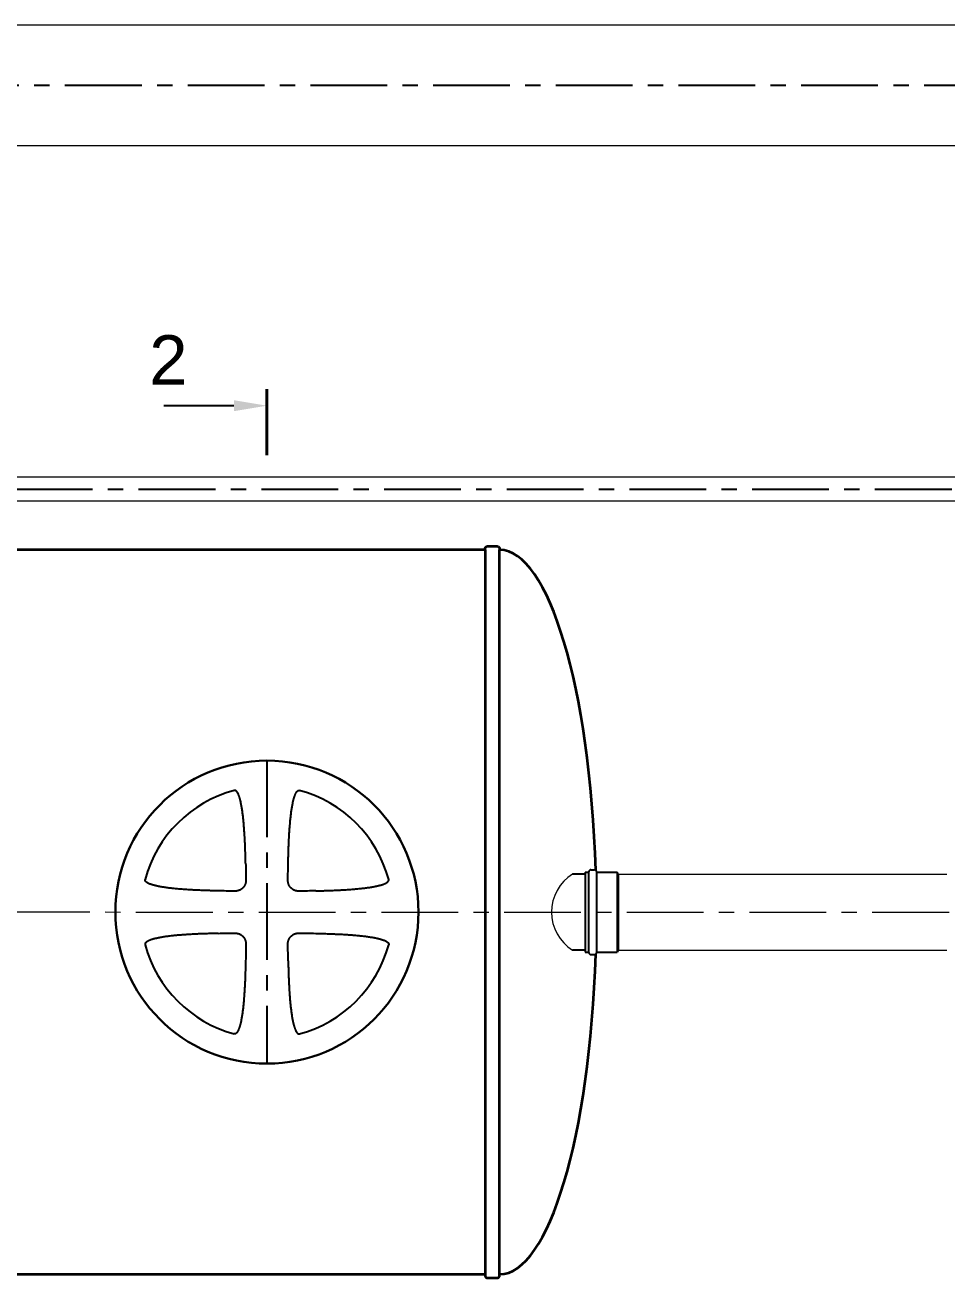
# Model space of a CAD drawing. Header units: millimetres. Extents: x 20530103 to 31271019, y 32092698 to 33532929.
# Drawn here: x 26736522 to 26740338, y 33085214 to 33090403 of the extents above; entities that cross this region are included whole.
import ezdxf

# ---------------------------------------------------------------- set-up
doc = ezdxf.new("R2010")
doc.units = ezdxf.units.MM
doc.linetypes.add('осевая', pattern=[50.8, 31.75, -6.35, 6.35, -6.35])
doc.layers.add('Mitat', color=1, linetype='Continuous')
doc.layers.add('Системный слой', color=7, linetype='Continuous')
doc.styles.add('GOST 2.304', font='GOST.TTF')

msp = doc.modelspace()

# ---------------------------------------------------------------- linework, layer by layer
at = {"lineweight": 20}
for p, q in [((26755909.773, 33090402.5854), (26728975.6625, 33090402.5854)), ((26755909.773, 33089902.5854), (26728975.6625, 33089902.5854)), ((26751719.3782, 33088530.1285), (26732424.9165, 33088530.1595)), ((26751719.3486, 33088430.1966), (26732425.0641, 33088430.1738)), ((26738977.4199, 33086886.4058), (26740337.7696, 33086886.4058)), ((26738977.4199, 33086571.4058), (26740337.7696, 33086571.4058))]:
    msp.add_line(p, q, dxfattribs=at)
at = {"color": 1, "linetype": 'осевая', "lineweight": 25, "ltscale": 10}
for p, q in [((26756817.1407, 33090152.5854), (26727989.6204, 33090152.5854)), ((26732420.6185, 33088480.1607), (26751719.3486, 33088480.1326)), ((26737523.5259, 33087356.2827), (26737523.5259, 33086101.5338))]:
    msp.add_line(p, q, dxfattribs=at)
at = {"color": 1, "lineweight": 40}
msp.add_line((26737523.5259, 33088894.4812), (26737523.5259, 33088621.4812), dxfattribs=at)
at = {"color": 7, "lineweight": 25}
for p, q in [((26738840.9743, 33086886.4058), (26738788.7611, 33086886.4058)), ((26738840.9743, 33086894.1058), (26738840.9743, 33086563.7058)), ((26738840.9743, 33086894.1058), (26738855.9743, 33086894.1058)), ((26738855.9743, 33086562.1058), (26738855.9743, 33086895.7058)), ((26738864.6743, 33086904.4058), (26738879.9743, 33086904.4058)), ((26738888.6743, 33086562.1058), (26738888.6743, 33086895.7058)), ((26738888.6743, 33086894.1058), (26738972.9743, 33086894.1058)), ((26738977.4199, 33086886.4058), (26738972.9743, 33086894.1058)), ((26738840.9743, 33086571.4058), (26738788.7611, 33086571.4058)), ((26738840.9743, 33086563.7058), (26738855.9743, 33086563.7058)), ((26738888.6743, 33086563.7058), (26738972.9743, 33086563.7058)), ((26738977.4199, 33086571.4058), (26738972.9743, 33086563.7058)), ((26738864.6743, 33086553.4058), (26738879.9743, 33086553.4058))]:
    msp.add_line(p, q, dxfattribs=at)
at = {"color": 1, "linetype": 'осевая', "lineweight": 15, "ltscale": 10}
msp.add_line((26730885.6511, 33086730.2915), (26750395.7849, 33086727.4494), dxfattribs=at)
at = {"color": 1, "linetype": 'ByBlock', "lineweight": -2}
msp.add_lwpolyline([(26737387.0259, 33088826.2312), (26737097.569, 33088826.2312)], dxfattribs=at)
at = {"lineweight": 35}
for points in [[(26738426.9162, 33088228.9058), (26731345.133, 33088228.9058)], [(26738426.9162, 33088228.9058), (26738426.9162, 33085228.9058)], [(26738486.9162, 33085228.9058), (26738486.9162, 33088228.9058)], [(26731345.133, 33085228.9058), (26738426.9162, 33085228.9058)]]:
    msp.add_lwpolyline(points, dxfattribs=at)
for points in [[(26738426.9162, 33088228.9074), (26738426.9162, 33088233.9074, -0.414213562), (26738436.9162, 33088243.9074), (26738476.9162, 33088243.9074)], [(26738476.9162, 33088243.9074, -0.414213562), (26738486.9162, 33088233.9074), (26738486.9162, 33088228.9058)], [(26738426.9162, 33085228.9042), (26738426.9162, 33085223.9042, 0.414213562), (26738436.9162, 33085213.9042), (26738476.9162, 33085213.9042)], [(26738476.9162, 33085213.9042, 0.414213562), (26738486.9162, 33085223.9042), (26738486.9162, 33085228.9058)]]:
    msp.add_lwpolyline(points, format="xyb", dxfattribs=at)
at = {"lineweight": 20}
msp.add_arc((26738887.2492, 33086728.9058), 185.7583, 122.018598, 237.981402, dxfattribs=at)
at = {"color": 7, "lineweight": 25}
for centre, start, end in [((26738864.6743, 33086895.7058), 90, 180), ((26738879.9743, 33086895.7058), 0, 90), ((26738864.6743, 33086562.1058), 180, 270), ((26738879.9743, 33086562.1058), 270, 0)]:
    msp.add_arc(centre, 8.7, start, end, dxfattribs=at)
at = {"lineweight": 35}
for start_param, end_param in [(4.828730815, 6.283185307), (3.141592654, 4.596047146)]:
    msp.add_ellipse((26738486.9162, 33086728.9058), major_axis=(0, 1500), ratio=0.266978845, start_param=start_param, end_param=end_param, dxfattribs=at)
at = {"color": 1, "lineweight": 25}
msp.add_solid([(26737387.0259, 33088848.9812), (26737523.5259, 33088826.2312), (26737387.0259, 33088803.4812)], dxfattribs=at)
at = {"layer": 'Mitat', "color": 7, "lineweight": 25}
for p, q in [((26738972.9743, 33086894.1058), (26738972.9743, 33086563.7058)), ((26738977.4199, 33086886.4058), (26738977.4199, 33086571.4058))]:
    msp.add_line(p, q, dxfattribs=at)
at = {"layer": 'Системный слой', "color": 7, "lineweight": 30}
msp.add_circle((26737523.5259, 33086728.9082), 627.3744, dxfattribs=at)
at = {"layer": 'Системный слой', "color": 7, "lineweight": 25}
for start, end in [(104.9942803, 165.0057197), (14.9942803, 75.0057197), (194.9942803, 255.0057197), (284.9942803, 345.0057197)]:
    msp.add_arc((26737523.5259, 33086728.9082), 521.8345, start, end, dxfattribs=at)
at = {"layer": 'Системный слой', "color": 7, "lineweight": 25, "extrusion": (0, 0, -1)}
for centre, major_axis, start_param, end_param in [((26736347.6623, 33086728.9082), (0, -3187.0365), -1.634238642, -1.612784394), ((26738699.3894, 33086728.9082), (0, 3187.0365), -1.52880826, -1.507354011), ((26737523.5259, 33087904.7717), (-3187.0365, 0), -1.52880826, -1.507354011), ((26737523.5259, 33087904.7717), (-3187.0365, 0), -1.634238642, -1.612784394), ((26737523.5259, 33085553.0447), (3187.0365, 0), -1.634238642, -1.612784394), ((26737523.5259, 33085553.0447), (3187.0365, 0), -1.52880826, -1.507354011), ((26736347.6623, 33086728.9082), (0, -3187.0365), -1.52880826, -1.507354011), ((26738699.3894, 33086728.9082), (0, 3187.0365), -1.634238642, -1.612784394)]:
    msp.add_ellipse(centre, major_axis=major_axis, ratio=0.342020143, start_param=start_param, end_param=end_param, dxfattribs=at)
at = {"layer": 'Системный слой', "color": 7, "lineweight": 25}
for points, knots in [([(26737435.5001, 33086930.9656), (26737435.3827, 33086936.3697), (26737435.1282, 33086947.2921), (26737434.6817, 33086963.8919), (26737434.2434, 33086978.0055), (26737433.8416, 33086989.5894), (26737433.5084, 33086998.5085), (26737433.1004, 33087008.6393), (26737432.602, 33087019.9723), (26737431.9891, 33087032.5438), (26737431.3575, 33087044.2145), (26737430.7205, 33087054.9387), (26737430.0941, 33087064.6667), (26737429.4136, 33087074.4111), (26737428.6781, 33087084.1118), (26737427.8873, 33087093.716), (26737427.0437, 33087103.1504), (26737426.1433, 33087112.4224), (26737425.1892, 33087121.4664), (26737424.1778, 33087130.289), (26737423.1145, 33087138.8245), (26737421.9876, 33087147.144), (26737420.8043, 33087155.1674), (26737419.5646, 33087162.8774), (26737418.2968, 33087170.1071), (26737416.9942, 33087176.9197), (26737415.6822, 33087183.2111), (26737414.3547, 33087189.045), (26737413.0462, 33087194.3187), (26737411.7268, 33087199.1969), (26737410.4134, 33087203.6443), (26737409.0968, 33087207.7151), (26737407.8368, 33087211.2717), (26737406.6176, 33087214.4168), (26737405.4766, 33087217.1083), (26737404.3943, 33087219.4431), (26737403.4155, 33087221.3809), (26737402.493, 33087223.062), (26737401.6295, 33087224.5113), (26737400.7998, 33087225.7902), (26737400.0478, 33087226.8559), (26737399.3581, 33087227.7574), (26737398.748, 33087228.4952), (26737398.1965, 33087229.1139), (26737397.7186, 33087229.6141), (26737397.2801, 33087230.0442), (26737396.8721, 33087230.4198), (26737396.4766, 33087230.7607), (26737396.1059, 33087231.0597), (26737395.7554, 33087231.3245), (26737395.4207, 33087231.5613), (26737395.0853, 33087231.7829), (26737394.7027, 33087232.0174), (26737394.2663, 33087232.2599), (26737393.7764, 33087232.4989), (26737393.2776, 33087232.7079), (26737392.7086, 33087232.9068), (26737392.0073, 33087233.0934), (26737391.189, 33087233.2213), (26737390.4056, 33087233.2499), (26737389.6265, 33087233.2011), (26737389.0252, 33087233.1028), (26737388.6223, 33087233.0037), (26737388.5155, 33087232.9751)], [0, 0, 0, 0, 3.294371593, 6.658591543, 10.121592742, 11.902893978, 13.727107621, 15.565805849, 18.089199056, 20.650882172, 23.250738132, 25.227924631, 27.214477482, 29.207844676, 31.198515859, 33.161938964, 35.100748787, 36.992852426, 38.863010201, 40.668912645, 42.432709704, 44.134311819, 45.815956245, 47.406319509, 48.925529492, 50.321905425, 51.666805829, 52.875385207, 53.998684122, 55.003566013, 55.973887457, 56.834853186, 57.62025208, 58.285214561, 58.906539433, 59.421026718, 59.87309663, 60.246258994, 60.602155426, 60.908040864, 61.180306665, 61.401463481, 61.604047946, 61.767516676, 61.910185432, 62.028901262, 62.144789761, 62.250718136, 62.349589011, 62.437155671, 62.520316699, 62.60098611, 62.683376543, 62.794473772, 62.904935231, 63.013803366, 63.122506405, 63.271682214, 63.457840141, 63.633238455, 63.754365664, 63.934896432, 64, 64, 64, 64]), ([(26737611.5516, 33086930.9656), (26737611.669, 33086936.3707), (26737611.9237, 33086947.2998), (26737612.3707, 33086963.9186), (26737612.81, 33086978.0595), (26737613.2132, 33086989.6773), (26737613.548, 33086998.6311), (26737613.9156, 33087007.7476), (26737614.3179, 33087016.9975), (26737614.7606, 33087026.4195), (26737615.2456, 33087035.9642), (26737615.7769, 33087045.6212), (26737616.3561, 33087055.3413), (26737616.9875, 33087065.1137), (26737617.6736, 33087074.8989), (26737618.4149, 33087084.6347), (26737619.2118, 33087094.2683), (26737620.0615, 33087103.7244), (26737620.9682, 33087113.0121), (26737621.9285, 33087122.0656), (26737622.9463, 33087130.8935), (26737624.016, 33087139.4298), (26737625.1496, 33087147.7477), (26737626.34, 33087155.7673), (26737627.5871, 33087163.4714), (26737628.8622, 33087170.6917), (26737630.172, 33087177.4914), (26737631.4904, 33087183.765), (26737632.8236, 33087189.5759), (26737634.1358, 33087194.8199), (26737635.4573, 33087199.6632), (26737636.7706, 33087204.0702), (26737638.0849, 33087208.0969), (26737639.3393, 33087211.6056), (26737640.5501, 33087214.701), (26737641.6799, 33087217.3432), (26737642.749, 33087219.631), (26737643.7132, 33087221.5261), (26737644.6203, 33087223.1689), (26737645.469, 33087224.5858), (26737646.285, 33087225.8385), (26737647.0259, 33087226.8855), (26737647.7067, 33087227.7736), (26737648.3105, 33087228.503), (26737648.8578, 33087229.1166), (26737649.3338, 33087229.6148), (26737649.7716, 33087230.0442), (26737650.1796, 33087230.4198), (26737650.5751, 33087230.7607), (26737650.9458, 33087231.0597), (26737651.2963, 33087231.3245), (26737651.631, 33087231.5613), (26737651.9664, 33087231.7829), (26737652.349, 33087232.0174), (26737652.7854, 33087232.2599), (26737653.2753, 33087232.4989), (26737653.7741, 33087232.7079), (26737654.3431, 33087232.9068), (26737655.0444, 33087233.0934), (26737655.8627, 33087233.2213), (26737656.6461, 33087233.2499), (26737657.4252, 33087233.2011), (26737658.0265, 33087233.1028), (26737658.4294, 33087233.0037), (26737658.5362, 33087232.9751)], [0, 0, 0, 0, 3.346521523, 6.766848111, 10.291529456, 12.106470403, 13.966728464, 15.842272064, 17.760328852, 19.705723419, 21.69055137, 23.687494739, 25.705597318, 27.732687694, 29.765616249, 31.795275715, 33.795524463, 35.769580702, 37.694348858, 39.596138923, 41.431300907, 43.222956688, 44.950627594, 46.657892926, 48.271860481, 49.813092722, 51.228677476, 52.591624534, 53.814670765, 54.950110731, 55.963708116, 56.941680685, 57.807328827, 58.595452265, 59.260387204, 59.880783117, 60.393123522, 60.842570583, 61.213061508, 61.566814526, 61.871519207, 62.143339222, 62.364995754, 62.568380645, 62.733224655, 62.877533629, 62.998105508, 63.115804117, 63.223385704, 63.323799493, 63.412733256, 63.497193458, 63.579124045, 63.662802909, 63.775637351, 63.887825457, 63.998394772, 64.108795928, 64.260302258, 64.449368862, 64.627507815, 64.750527631, 64.933879172, 65, 65, 65, 65]), ([(26737321.4685, 33086816.934), (26737316.3413, 33086817.0454), (26737305.9608, 33086817.2865), (26737292.9055, 33086817.6339), (26737280.6037, 33086817.9972), (26737267.4067, 33086818.4231), (26737250.2571, 33086819.0544), (26737232.0419, 33086819.8403), (26737216.1255, 33086820.6385), (26737203.2987, 33086821.361), (26737192.6854, 33086822.0162), (26737182.6947, 33086822.6875), (26737173.0485, 33086823.3903), (26737163.4705, 33086824.1475), (26737154.0215, 33086824.9582), (26737144.7018, 33086825.8261), (26737135.5724, 33086826.7493), (26737126.6343, 33086827.7312), (26737117.9487, 33086828.7679), (26737109.4568, 33086829.87), (26737101.2413, 33086831.0308), (26737093.3263, 33086832.2499), (26737085.876, 33086833.5014), (26737078.8318, 33086834.7914), (26737072.2993, 33086836.096), (26737066.2192, 33086837.4211), (26737060.6957, 33086838.7336), (26737055.5668, 33086840.0623), (26737050.8727, 33086841.3904), (26737046.5628, 33086842.726), (26737042.7803, 33086844.0101), (26737039.4219, 33086845.2582), (26737036.5345, 33086846.4323), (26737034.0204, 33086847.5511), (26737031.9251, 33086848.568), (26737030.1032, 33086849.53), (26737028.5314, 33086850.4324), (26737027.1464, 33086851.2996), (26737025.9947, 33086852.085), (26737025.0225, 33086852.8048), (26737024.2285, 33086853.4411), (26737023.5635, 33086854.0161), (26737023.0272, 33086854.5138), (26737022.5663, 33086854.9705), (26737022.1634, 33086855.3965), (26737021.7969, 33086855.8109), (26737021.4747, 33086856.2008), (26737021.1891, 33086856.5707), (26737020.9342, 33086856.924), (26737020.6967, 33086857.2776), (26737020.4478, 33086857.6778), (26737020.1929, 33086858.1314), (26737019.9443, 33086858.637), (26737019.7297, 33086859.1469), (26737019.5281, 33086859.7225), (26737019.3408, 33086860.426), (26737019.2128, 33086861.2451), (26737019.1842, 33086862.0285), (26737019.233, 33086862.8076), (26737019.3313, 33086863.4089), (26737019.4304, 33086863.8118), (26737019.459, 33086863.9186)], [0, 0, 0, 0, 3.027650468, 6.130094995, 7.711356257, 10.29572092, 13.929306235, 17.85218495, 21.075847564, 23.356555589, 25.454567181, 27.369742625, 29.28457001, 31.181263092, 33.060102395, 34.9034142, 36.729230748, 38.501690757, 40.23857242, 41.92187162, 43.587415304, 45.168284004, 46.68244492, 48.080640478, 49.429669018, 50.648001517, 51.784220094, 52.805921168, 53.793742901, 54.673451645, 55.478236634, 56.16329273, 56.804669619, 57.338102874, 57.808295994, 58.19735665, 58.567881964, 58.885924914, 59.167818492, 59.395947779, 59.604956454, 59.772793989, 59.918929675, 60.040332083, 60.158922171, 60.267662997, 60.369344164, 60.459616107, 60.545401758, 60.628156765, 60.712315906, 60.824376076, 60.935003164, 61.043224388, 61.1494624, 61.294441349, 61.47478319, 61.644699639, 61.762041656, 61.936931263, 62, 62, 62, 62]), ([(26737436.7323, 33086862.6864), (26737436.7445, 33086861.8397), (26737436.7286, 33086860.1645), (26737436.5837, 33086857.6565), (26737436.317, 33086855.1626), (26737435.9222, 33086852.667), (26737435.3965, 33086850.1831), (26737434.7401, 33086847.7297), (26737433.9556, 33086845.3235), (26737433.048, 33086842.9806), (26737432.0249, 33086840.7161), (26737430.8957, 33086838.5429), (26737429.6702, 33086836.4693), (26737428.3551, 33086834.4965), (26737426.9636, 33086832.6346), (26737425.5124, 33086830.8935), (26737424.0285, 33086829.2888), (26737422.5257, 33086827.8175), (26737421.0177, 33086826.4753), (26737419.3736, 33086825.1415), (26737417.6878, 33086823.9079), (26737415.9215, 33086822.7446), (26737414.3285, 33086821.7953), (26737412.4885, 33086820.7982), (26737410.3483, 33086819.7668), (26737407.8295, 33086818.7366), (26737405.2728, 33086817.8649), (26737403.0945, 33086817.2551), (26737400.7952, 33086816.7173), (26737398.221, 33086816.2398), (26737395.2582, 33086815.8829), (26737392.3838, 33086815.7074), (26737390.6244, 33086815.6892), (26737389.7477, 33086815.7018)], [0, 0, 0, 0, 1.160826542, 2.293622235, 3.435630275, 4.588755852, 5.746246171, 6.905347908, 8.06046894, 9.206890964, 10.341223549, 11.457239469, 12.554235135, 13.633163251, 14.697615427, 15.730559355, 16.730574568, 17.684561251, 18.60488317, 19.490060894, 20.578622657, 21.45991575, 22.381037453, 23.113318507, 24.320591035, 25.627436737, 26.832375655, 28.012840773, 28.720001051, 30.061885846, 31.592299148, 32.799070777, 34, 34, 34, 34]), ([(26737657.304, 33086815.7018), (26737656.4573, 33086815.6896), (26737654.7821, 33086815.7055), (26737652.2741, 33086815.8504), (26737649.7802, 33086816.1171), (26737647.2846, 33086816.5119), (26737644.8007, 33086817.0376), (26737642.3473, 33086817.694), (26737639.9411, 33086818.4785), (26737637.5982, 33086819.3861), (26737635.3337, 33086820.4092), (26737633.1605, 33086821.5384), (26737631.0869, 33086822.7639), (26737629.1141, 33086824.079), (26737627.2522, 33086825.4705), (26737625.5111, 33086826.9217), (26737623.9064, 33086828.4056), (26737622.4351, 33086829.9083), (26737621.0929, 33086831.4164), (26737619.7591, 33086833.0605), (26737618.5255, 33086834.7462), (26737617.3622, 33086836.5126), (26737616.4129, 33086838.1056), (26737615.4158, 33086839.9456), (26737614.3844, 33086842.0858), (26737613.3542, 33086844.6046), (26737612.4825, 33086847.1613), (26737611.8727, 33086849.3396), (26737611.3349, 33086851.6389), (26737610.8575, 33086854.2131), (26737610.5005, 33086857.1759), (26737610.325, 33086860.0503), (26737610.3068, 33086861.8097), (26737610.3194, 33086862.6864)], [0, 0, 0, 0, 1.160826542, 2.293622235, 3.435630275, 4.588755852, 5.746246171, 6.905347908, 8.06046894, 9.206890964, 10.341223549, 11.457239469, 12.554235135, 13.633163251, 14.697615427, 15.730559355, 16.730574568, 17.684561251, 18.60488317, 19.490060894, 20.578622657, 21.45991575, 22.381037453, 23.113318507, 24.320591035, 25.627436737, 26.832375655, 28.012840773, 28.720001051, 30.061885846, 31.592299148, 32.799070777, 34, 34, 34, 34]), ([(26737725.5832, 33086816.934), (26737730.8297, 33086817.048), (26737741.4473, 33086817.2949), (26737754.7979, 33086817.6519), (26737767.3632, 33086818.0254), (26737780.8182, 33086818.4635), (26737798.2795, 33086819.1133), (26737816.7995, 33086819.9232), (26737832.9543, 33086820.7464), (26737845.9432, 33086821.4909), (26737856.6594, 33086822.165), (26737866.7273, 33086822.8548), (26737876.4278, 33086823.576), (26737886.0449, 33086824.3524), (26737895.512, 33086825.1823), (26737904.8329, 33086826.0696), (26737913.9451, 33086827.012), (26737922.8518, 33086828.0131), (26737931.4904, 33086829.0684), (26737939.9254, 33086830.1892), (26737948.0753, 33086831.3688), (26737955.9181, 33086832.6069), (26737963.2869, 33086833.8761), (26737970.242, 33086835.183), (26737976.6763, 33086836.5025), (26737982.6505, 33086837.8404), (26737988.059, 33086839.1619), (26737993.0666, 33086840.4968), (26737997.6345, 33086841.8276), (26738001.8161, 33086843.163), (26738005.4697, 33086844.4422), (26738008.7006, 33086845.6813), (26738011.4648, 33086846.8418), (26738013.8616, 33086847.9434), (26738015.8489, 33086848.9397), (26738017.571, 33086849.8787), (26738019.0531, 33086850.7572), (26738020.3586, 33086851.6008), (26738021.4435, 33086852.364), (26738022.3585, 33086853.0627), (26738023.1048, 33086853.6791), (26738023.7287, 33086854.2349), (26738024.2311, 33086854.7148), (26738024.6618, 33086855.154), (26738025.0374, 33086855.562), (26738025.3784, 33086855.9575), (26738025.6774, 33086856.3282), (26738025.9421, 33086856.6787), (26738026.1789, 33086857.0134), (26738026.4005, 33086857.3488), (26738026.635, 33086857.7314), (26738026.8775, 33086858.1678), (26738027.1165, 33086858.6577), (26738027.3255, 33086859.1565), (26738027.5244, 33086859.7255), (26738027.711, 33086860.4268), (26738027.8389, 33086861.2451), (26738027.8675, 33086862.0285), (26738027.8188, 33086862.8076), (26738027.7204, 33086863.4089), (26738027.6213, 33086863.8118), (26738027.5927, 33086863.9186)], [0, 0, 0, 0, 3.098261334, 6.270257389, 7.885873744, 10.522157945, 14.222087947, 18.211189336, 21.483219765, 23.791405021, 25.91055982, 27.839239887, 29.766287197, 31.670808361, 33.554373667, 35.397494967, 37.221268987, 38.987539178, 40.71587108, 42.387727128, 44.041242235, 45.608248555, 47.10728905, 48.48832759, 49.819500091, 51.017863675, 52.132794527, 53.131322562, 54.095468401, 54.950921967, 55.731333865, 56.392139341, 57.009564667, 57.52047847, 57.969135823, 58.33888725, 58.691132745, 58.993238407, 59.261550851, 59.478661932, 59.677208155, 59.836710997, 59.975491712, 60.090496101, 60.202763313, 60.305383036, 60.40116592, 60.485997168, 60.566559632, 60.644707497, 60.724522268, 60.832146527, 60.939155451, 61.044621355, 61.149927756, 61.294442138, 61.474782666, 61.644699745, 61.762041735, 61.936930934, 62, 62, 62, 62]), ([(26737321.4685, 33086640.8825), (26737316.3413, 33086640.7711), (26737305.9608, 33086640.53), (26737292.9055, 33086640.1826), (26737280.6037, 33086639.8193), (26737267.4067, 33086639.3933), (26737250.2571, 33086638.7621), (26737232.0419, 33086637.9762), (26737216.1255, 33086637.178), (26737203.2987, 33086636.4555), (26737192.6854, 33086635.8003), (26737182.6947, 33086635.129), (26737173.0485, 33086634.4262), (26737163.4705, 33086633.669), (26737154.0215, 33086632.8583), (26737144.7018, 33086631.9904), (26737135.5724, 33086631.0672), (26737126.6343, 33086630.0853), (26737117.9487, 33086629.0486), (26737109.4568, 33086627.9465), (26737101.2413, 33086626.7857), (26737093.3263, 33086625.5665), (26737085.876, 33086624.3151), (26737078.8318, 33086623.0251), (26737072.2993, 33086621.7204), (26737066.2192, 33086620.3954), (26737060.6957, 33086619.0829), (26737055.5668, 33086617.7542), (26737050.8727, 33086616.4261), (26737046.5628, 33086615.0905), (26737042.7803, 33086613.8064), (26737039.4219, 33086612.5583), (26737036.5345, 33086611.3842), (26737034.0204, 33086610.2654), (26737031.9251, 33086609.2485), (26737030.1032, 33086608.2865), (26737028.5314, 33086607.3841), (26737027.1464, 33086606.5169), (26737025.9947, 33086605.7315), (26737025.0225, 33086605.0117), (26737024.2285, 33086604.3754), (26737023.5635, 33086603.8004), (26737023.0272, 33086603.3027), (26737022.5663, 33086602.846), (26737022.1634, 33086602.42), (26737021.7969, 33086602.0056), (26737021.4747, 33086601.6157), (26737021.1891, 33086601.2458), (26737020.9342, 33086600.8925), (26737020.6967, 33086600.5389), (26737020.4478, 33086600.1386), (26737020.1929, 33086599.6851), (26737019.9443, 33086599.1795), (26737019.7297, 33086598.6696), (26737019.5281, 33086598.094), (26737019.3408, 33086597.3905), (26737019.2128, 33086596.5714), (26737019.1842, 33086595.788), (26737019.233, 33086595.0089), (26737019.3313, 33086594.4076), (26737019.4304, 33086594.0047), (26737019.459, 33086593.8979)], [0, 0, 0, 0, 3.027650466, 6.130094991, 7.711356252, 10.295720913, 13.929306225, 17.852184938, 21.07584755, 23.356555574, 25.454567165, 27.369742608, 29.284569992, 31.181263074, 33.060102377, 34.903414182, 36.72923073, 38.50169074, 40.238572403, 41.921871604, 43.587415288, 45.168283988, 46.682444905, 48.080640464, 49.429669005, 50.648001504, 51.784220082, 52.805921157, 53.793742891, 54.673451636, 55.478236627, 56.163292723, 56.804669613, 57.33810287, 57.80829599, 58.197356647, 58.567881962, 58.885924912, 59.167818491, 59.395947778, 59.604956454, 59.772793988, 59.918929674, 60.040332083, 60.15892217, 60.267662996, 60.369344163, 60.459616106, 60.545401757, 60.628156764, 60.712315905, 60.824376075, 60.935003163, 61.043224387, 61.1494624, 61.294441348, 61.474783189, 61.644699639, 61.762041656, 61.936931263, 62, 62, 62, 62]), ([(26737389.7477, 33086642.1147), (26737390.5944, 33086642.1269), (26737392.2696, 33086642.111), (26737394.7776, 33086641.9661), (26737397.2715, 33086641.6994), (26737399.7671, 33086641.3046), (26737402.251, 33086640.7789), (26737404.7044, 33086640.1225), (26737407.1106, 33086639.338), (26737409.4535, 33086638.4304), (26737411.7179, 33086637.4073), (26737413.8912, 33086636.2781), (26737415.9648, 33086635.0526), (26737417.9365, 33086633.7382), (26737419.7904, 33086632.3528), (26737421.5103, 33086630.9205), (26737423.073, 33086629.4792), (26737424.6956, 33086627.8322), (26737426.1398, 33086626.1938), (26737427.555, 33086624.4075), (26737428.901, 33086622.5364), (26737430.2855, 33086620.351), (26737431.4371, 33086618.2572), (26737432.4293, 33086616.2288), (26737433.3527, 33086614.0973), (26737434.0913, 33086612.0818), (26737434.8337, 33086609.7556), (26737435.3712, 33086607.7418), (26737435.8404, 33086605.5192), (26737436.2054, 33086603.4294), (26737436.5249, 33086600.9073), (26737436.7224, 33086598.0047), (26737436.7458, 33086596.071), (26737436.7323, 33086595.1301)], [0, 0, 0, 0, 1.160824505, 2.293619377, 3.435628046, 4.588756653, 5.746252086, 6.905357744, 8.060477574, 9.206889122, 10.341203147, 11.457204809, 12.554204619, 13.633169084, 14.695740988, 15.71706833, 16.69175045, 17.601108296, 18.876909107, 19.676174613, 20.71618965, 22.027068401, 23.21144584, 23.982011638, 25.113816219, 26.386624586, 26.915981655, 28.452958319, 29.235772501, 30.022225733, 31.353685786, 32.710829606, 34, 34, 34, 34]), ([(26737610.3194, 33086595.1301), (26737610.3072, 33086595.9768), (26737610.3231, 33086597.652), (26737610.468, 33086600.16), (26737610.7347, 33086602.6539), (26737611.1295, 33086605.1495), (26737611.6552, 33086607.6334), (26737612.3116, 33086610.0868), (26737613.0961, 33086612.493), (26737614.0037, 33086614.8359), (26737615.0268, 33086617.1004), (26737616.156, 33086619.2736), (26737617.3815, 33086621.3472), (26737618.6966, 33086623.32), (26737620.0881, 33086625.1818), (26737621.5393, 33086626.923), (26737623.0232, 33086628.5277), (26737624.526, 33086629.999), (26737626.034, 33086631.3412), (26737627.6781, 33086632.675), (26737629.3639, 33086633.9086), (26737631.1302, 33086635.0718), (26737632.7232, 33086636.0212), (26737634.5632, 33086637.0183), (26737636.7034, 33086638.0496), (26737639.2222, 33086639.0799), (26737641.7789, 33086639.9516), (26737643.9572, 33086640.5614), (26737646.2565, 33086641.0992), (26737648.8307, 33086641.5766), (26737651.7935, 33086641.9336), (26737654.6679, 33086642.1091), (26737656.4273, 33086642.1273), (26737657.304, 33086642.1147)], [0, 0, 0, 0, 1.160826542, 2.293622235, 3.435630275, 4.588755852, 5.746246171, 6.905347908, 8.06046894, 9.206890964, 10.341223549, 11.457239469, 12.554235135, 13.633163251, 14.697615427, 15.730559355, 16.730574568, 17.684561251, 18.60488317, 19.490060894, 20.578622657, 21.45991575, 22.381037453, 23.113318507, 24.320591035, 25.627436737, 26.832375655, 28.012840773, 28.720001051, 30.061885846, 31.592299148, 32.799070777, 34, 34, 34, 34]), ([(26737725.5832, 33086640.8825), (26737730.8297, 33086640.7685), (26737741.4473, 33086640.5216), (26737754.7979, 33086640.1646), (26737767.3632, 33086639.7911), (26737780.8182, 33086639.353), (26737798.2795, 33086638.7032), (26737816.7995, 33086637.8933), (26737832.9543, 33086637.0701), (26737845.9432, 33086636.3256), (26737856.6594, 33086635.6515), (26737866.7273, 33086634.9617), (26737876.4278, 33086634.2405), (26737886.0449, 33086633.4641), (26737895.512, 33086632.6342), (26737904.8329, 33086631.7469), (26737913.9451, 33086630.8045), (26737922.8518, 33086629.8034), (26737931.4904, 33086628.7481), (26737939.9254, 33086627.6273), (26737948.0753, 33086626.4477), (26737955.9181, 33086625.2096), (26737963.2869, 33086623.9404), (26737970.242, 33086622.6335), (26737976.6763, 33086621.314), (26737982.6505, 33086619.9761), (26737988.059, 33086618.6546), (26737993.0666, 33086617.3197), (26737997.6345, 33086615.9889), (26738001.8161, 33086614.6535), (26738005.4697, 33086613.3743), (26738008.7006, 33086612.1351), (26738011.4648, 33086610.9747), (26738013.8616, 33086609.8731), (26738015.8489, 33086608.8768), (26738017.571, 33086607.9378), (26738019.0531, 33086607.0593), (26738020.3586, 33086606.2157), (26738021.4435, 33086605.4525), (26738022.3585, 33086604.7538), (26738023.1048, 33086604.1374), (26738023.7287, 33086603.5816), (26738024.2311, 33086603.1017), (26738024.6618, 33086602.6625), (26738025.0374, 33086602.2545), (26738025.3784, 33086601.859), (26738025.6774, 33086601.4883), (26738025.9421, 33086601.1378), (26738026.1789, 33086600.8031), (26738026.4005, 33086600.4676), (26738026.635, 33086600.0851), (26738026.8775, 33086599.6486), (26738027.1165, 33086599.1588), (26738027.3255, 33086598.66), (26738027.5244, 33086598.091), (26738027.711, 33086597.3897), (26738027.8389, 33086596.5714), (26738027.8675, 33086595.788), (26738027.8188, 33086595.0089), (26738027.7204, 33086594.4076), (26738027.6213, 33086594.0047), (26738027.5927, 33086593.8979)], [0, 0, 0, 0, 3.098261337, 6.270257394, 7.88587375, 10.522157951, 14.222087953, 18.211189342, 21.483219771, 23.791405029, 25.91055983, 27.8392399, 29.766287214, 31.670808384, 33.554373694, 35.397494999, 37.221270799, 38.987539216, 40.715868525, 42.387727164, 44.041242269, 45.608248584, 47.107289074, 48.488327607, 49.819500103, 51.017863682, 52.13279453, 53.131322563, 54.0954684, 54.950921965, 55.731333862, 56.392139339, 57.009564665, 57.520478469, 57.969135823, 58.33888725, 58.691132745, 58.993238408, 59.261550851, 59.478661933, 59.677208155, 59.836710998, 59.975491713, 60.090496102, 60.202763313, 60.305383036, 60.40116592, 60.485997169, 60.566559633, 60.644707498, 60.724522269, 60.832146528, 60.939155452, 61.044621356, 61.149927757, 61.294442138, 61.474782667, 61.644699746, 61.762041735, 61.936930934, 62, 62, 62, 62]), ([(26737435.5001, 33086526.8509), (26737435.381, 33086521.3693), (26737435.1229, 33086510.3027), (26737434.748, 33086496.4045), (26737434.397, 33086484.747), (26737434.0815, 33086475.0447), (26737433.6452, 33086462.7455), (26737433.0674, 33086448.1847), (26737432.3172, 33086431.6785), (26737431.5364, 33086416.6977), (26737430.7707, 33086403.6484), (26737430.0809, 33086392.9391), (26737429.3771, 33086382.9068), (26737428.6431, 33086373.2648), (26737427.8545, 33086363.7195), (26737427.0135, 33086354.3442), (26737426.1165, 33086345.1313), (26737425.1666, 33086336.1463), (26737424.1603, 33086327.3823), (26737423.103, 33086318.9051), (26737421.9833, 33086310.6435), (26737420.8082, 33086302.6762), (26737419.5778, 33086295.0193), (26737418.3199, 33086287.8372), (26737417.0278, 33086281.0666), (26737415.7262, 33086274.8089), (26737414.4087, 33086269.0006), (26737413.109, 33086263.7415), (26737411.7971, 33086258.8695), (26737410.4893, 33086254.4192), (26737409.1766, 33086250.3381), (26737407.9173, 33086246.7626), (26737406.6958, 33086243.593), (26737405.5496, 33086240.873), (26737404.4597, 33086238.5085), (26737403.4712, 33086236.5413), (26737402.5379, 33086234.8327), (26737401.6636, 33086233.3598), (26737400.824, 33086232.0617), (26737400.0639, 33086230.9822), (26737399.3677, 33086230.071), (26737398.753, 33086229.3271), (26737398.1984, 33086228.7046), (26737397.7191, 33086228.2028), (26737397.2801, 33086227.7722), (26737396.8721, 33086227.3967), (26737396.4766, 33086227.0557), (26737396.1059, 33086226.7567), (26737395.7554, 33086226.492), (26737395.4207, 33086226.2552), (26737395.0853, 33086226.0336), (26737394.7027, 33086225.7991), (26737394.2662, 33086225.5566), (26737393.7764, 33086225.3176), (26737393.2776, 33086225.1086), (26737392.7086, 33086224.9097), (26737392.0073, 33086224.7231), (26737391.189, 33086224.5952), (26737390.4056, 33086224.5666), (26737389.6265, 33086224.6153), (26737389.0252, 33086224.7137), (26737388.6223, 33086224.8128), (26737388.5155, 33086224.8414)], [0, 0, 0, 0, 3.289425785, 6.641072506, 8.341944379, 10.288254271, 12.467463829, 15.730360375, 19.040042649, 22.396272394, 24.748617788, 26.901300285, 28.851790397, 30.799552599, 32.720392494, 34.616970036, 36.467565256, 38.296603138, 40.062485517, 41.78701453, 43.450467192, 45.094385097, 46.649301137, 48.134932472, 49.501134164, 50.817333387, 52.001691581, 53.103718779, 54.091658013, 55.046430083, 55.895776701, 56.672127723, 57.331893274, 57.949266326, 58.462051315, 58.913491524, 59.286860563, 59.642660821, 59.947992889, 60.219335302, 60.439132084, 60.640228459, 60.801979529, 60.942837132, 61.059697506, 61.173775908, 61.278050622, 61.375378074, 61.46157731, 61.543439091, 61.622847514, 61.703949805, 61.813310178, 61.922045176, 62.029212163, 62.136216983, 62.283062174, 62.466311413, 62.638969098, 62.758203699, 62.935913687, 63, 63, 63, 63]), ([(26737611.5516, 33086526.8509), (26737611.6682, 33086521.4867), (26737611.9207, 33086510.6436), (26737612.2866, 33086497.0176), (26737612.6294, 33086485.5588), (26737612.9383, 33086475.9911), (26737613.3664, 33086463.8203), (26737613.9342, 33086449.3759), (26737614.6724, 33086432.9657), (26737615.4418, 33086418.0413), (26737616.1977, 33086405.0128), (26737616.8804, 33086394.2929), (26737617.5779, 33086384.2367), (26737618.3064, 33086374.5604), (26737619.0897, 33086364.975), (26737619.926, 33086355.5507), (26737620.819, 33086346.2816), (26737621.766, 33086337.2316), (26737622.7707, 33086328.3954), (26737623.8279, 33086319.8374), (26737624.9492, 33086311.4893), (26737626.1275, 33086303.4312), (26737627.3629, 33086295.6822), (26737628.6275, 33086288.4081), (26737629.9281, 33086281.5471), (26737631.2396, 33086275.2037), (26737632.5682, 33086269.3157), (26737633.8794, 33086263.9862), (26737635.2031, 33086259.0515), (26737636.5225, 33086254.5481), (26737637.8462, 33086250.4232), (26737639.1148, 33086246.8155), (26737640.3439, 33086243.6224), (26737641.4957, 33086240.8873), (26737642.5896, 33086238.5134), (26737643.5799, 33086236.5424), (26737644.5138, 33086234.8325), (26737645.3882, 33086233.3597), (26737646.2278, 33086232.0617), (26737646.9879, 33086230.9822), (26737647.6841, 33086230.0709), (26737648.2987, 33086229.327), (26737648.8533, 33086228.7046), (26737649.3326, 33086228.2028), (26737649.7716, 33086227.7722), (26737650.1796, 33086227.3967), (26737650.5751, 33086227.0557), (26737650.9458, 33086226.7567), (26737651.2963, 33086226.492), (26737651.631, 33086226.2552), (26737651.9664, 33086226.0336), (26737652.349, 33086225.7991), (26737652.7855, 33086225.5566), (26737653.2753, 33086225.3176), (26737653.7741, 33086225.1086), (26737654.3431, 33086224.9097), (26737655.0444, 33086224.7231), (26737655.8627, 33086224.5952), (26737656.6461, 33086224.5666), (26737657.4252, 33086224.6153), (26737658.0265, 33086224.7137), (26737658.4294, 33086224.8128), (26737658.5362, 33086224.8414)], [0, 0, 0, 0, 3.218923136, 6.50682583, 8.178508276, 10.098302523, 12.252324325, 15.489576072, 18.779789971, 22.12274404, 24.473336148, 26.627827063, 28.584131871, 30.538173803, 32.467067938, 34.373013837, 36.235157188, 38.076608153, 39.857077487, 41.597492253, 43.278569694, 44.940532211, 46.513957966, 48.018144325, 49.402538406, 50.736545173, 51.936949418, 53.053666948, 54.053978732, 55.020167258, 55.878253101, 56.661608666, 57.325774799, 57.946675197, 58.461222986, 58.913538136, 59.286894357, 59.642684309, 59.948009353, 60.219346434, 60.439139687, 60.640232736, 60.801981719, 60.942838005, 61.059697972, 61.173776052, 61.278050575, 61.375377913, 61.461577123, 61.543438914, 61.622847383, 61.703949732, 61.813310168, 61.9220452, 62.029212193, 62.136216998, 62.283062174, 62.466311411, 62.638969098, 62.758203699, 62.935913687, 63, 63, 63, 63])]:
    msp.add_open_spline(points, degree=3, knots=knots, dxfattribs=at)

# ---------------------------------------------------------------- texts
at = {"color": 1, "lineweight": 25, "insert": (26737195.3165, 33089118.0585), "char_height": 204.75, "attachment_point": 3, "style": 'GOST 2.304'}
msp.add_mtext('{\\fArial|b0|i0|c204|p34;2}', dxfattribs=at)

doc.saveas('drawing.dxf')
